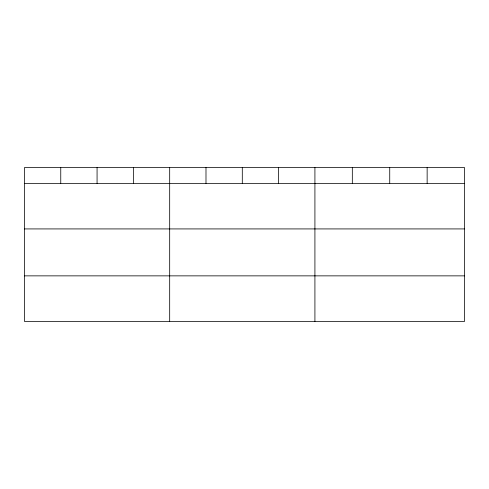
<?xml version="1.0" encoding="UTF-8"?>
<svg xmlns="http://www.w3.org/2000/svg" width="489" height="489" viewBox="0 0 489 489"><rect width="100%" height="100%" fill="white"/><g stroke="black" fill="none" stroke-linecap="round" stroke-linejoin="round"><path stroke-width="0.73" d="M464.55 228.925L464.55 167.58L24.45 167.58L24.45 321.42L464.55 321.42L464.55 228.925L24.45 228.925M24.45 183.375L464.55 183.375M24.45 275.863L464.55 275.863M427.141 167.58L427.141 183.375M389.733 167.58L389.733 183.375M352.324 167.58L352.324 183.375M314.916 167.58L314.916 321.42M278.608 167.58L278.608 183.375M242.299 167.58L242.299 183.375M205.991 167.58L205.991 183.375M169.683 167.58L169.683 321.42M133.375 167.58L133.375 183.375M97.067 167.58L97.067 183.375M60.758 167.58L60.758 183.375"/></g></svg>
